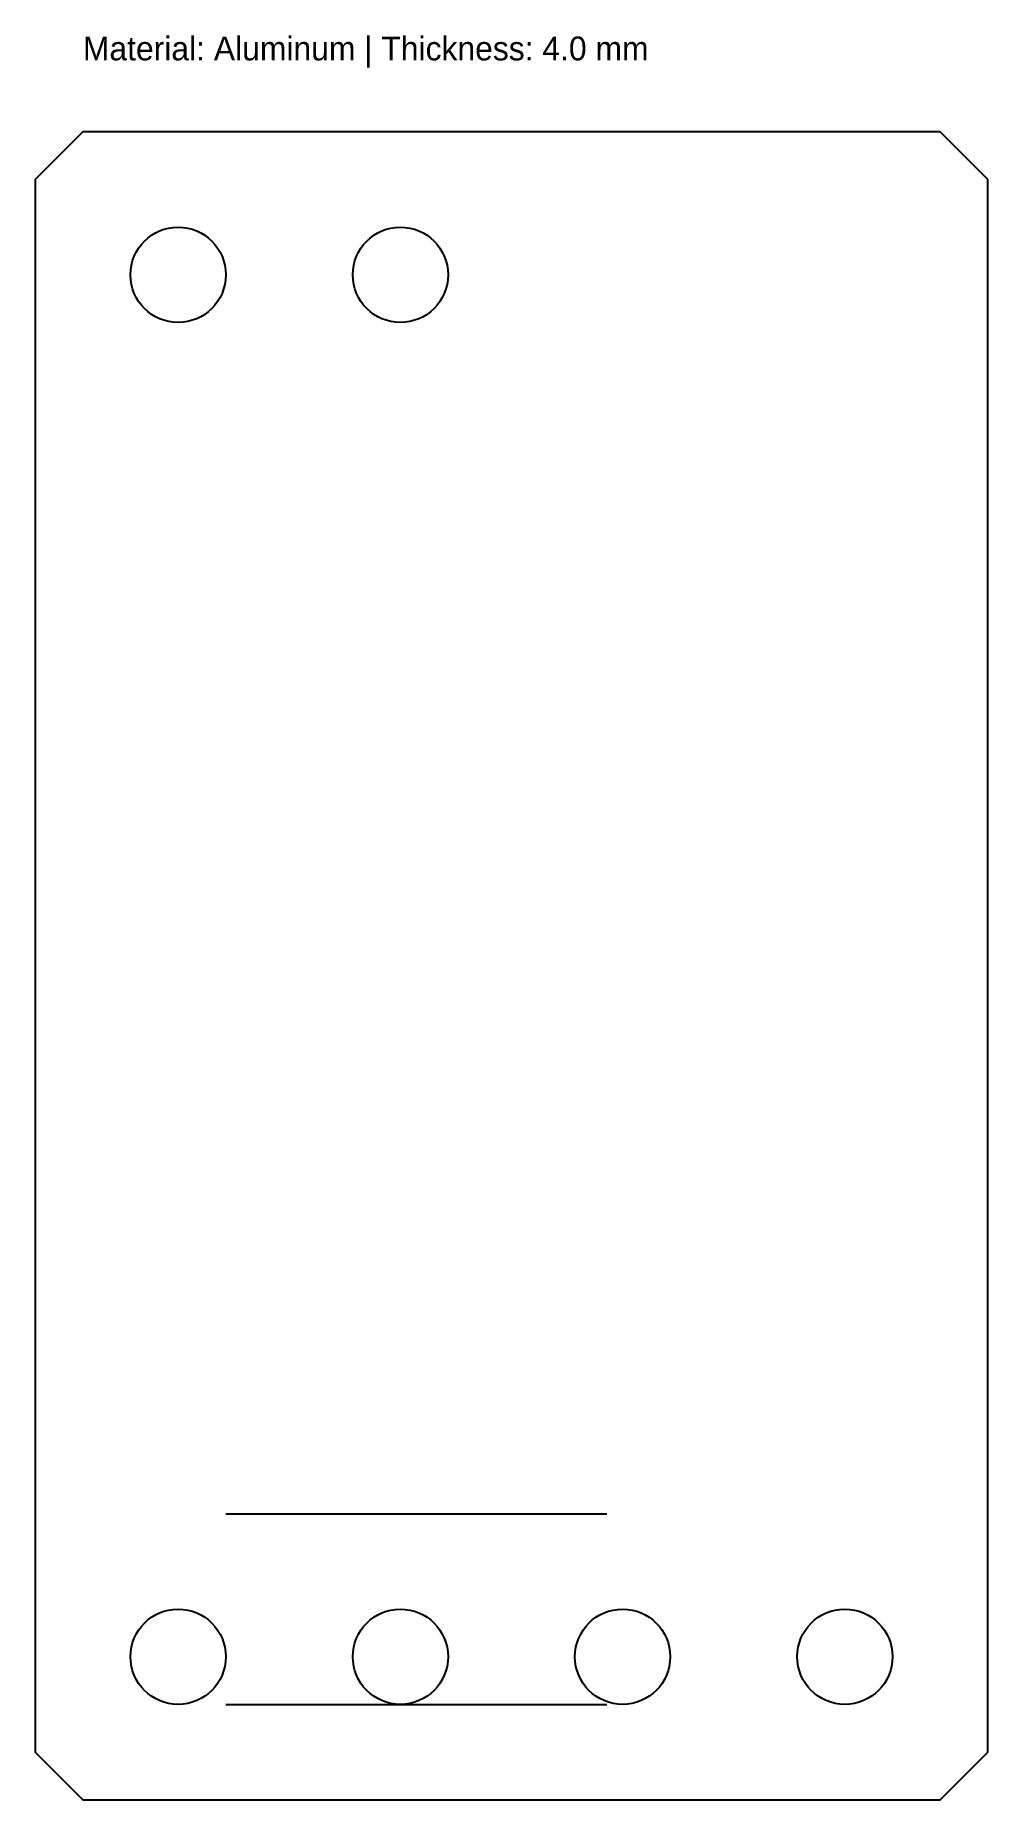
# Model space of a CAD drawing. Header units: metres. Extents: x 0 to 200, y 0 to 370.
import ezdxf

# ---------------------------------------------------------------- set-up
doc = ezdxf.new("R2010")
doc.units = ezdxf.units.M

msp = doc.modelspace()

# ---------------------------------------------------------------- linework, layer by layer
at = {"layer": 'CUTOUTS'}
for centre in [(30, 320), (76.67, 320), (30, 30), (76.67, 30), (123.33, 30), (170, 30)]:
    msp.add_circle(centre, 10, dxfattribs=at)
at = {"layer": 'OUTLINE'}
msp.add_lwpolyline([(10, 0), (190, 0), (200, 10), (200, 340), (190, 350), (10, 350), (0, 340), (0, 10)], close=True, dxfattribs=at)
at = {"layer": 'SEAMS', "linetype": 'CONTINUOUS'}
for p, q in [((40, 60), (120, 60)), ((40, 20), (120, 20))]:
    msp.add_line(p, q, dxfattribs=at)

# ---------------------------------------------------------------- texts
at = {"layer": 'NOTES'}
msp.add_text('Material: Aluminum | Thickness: 4.0 mm', height=5, dxfattribs=at).set_placement((10, 365))

doc.saveas('drawing.dxf')
